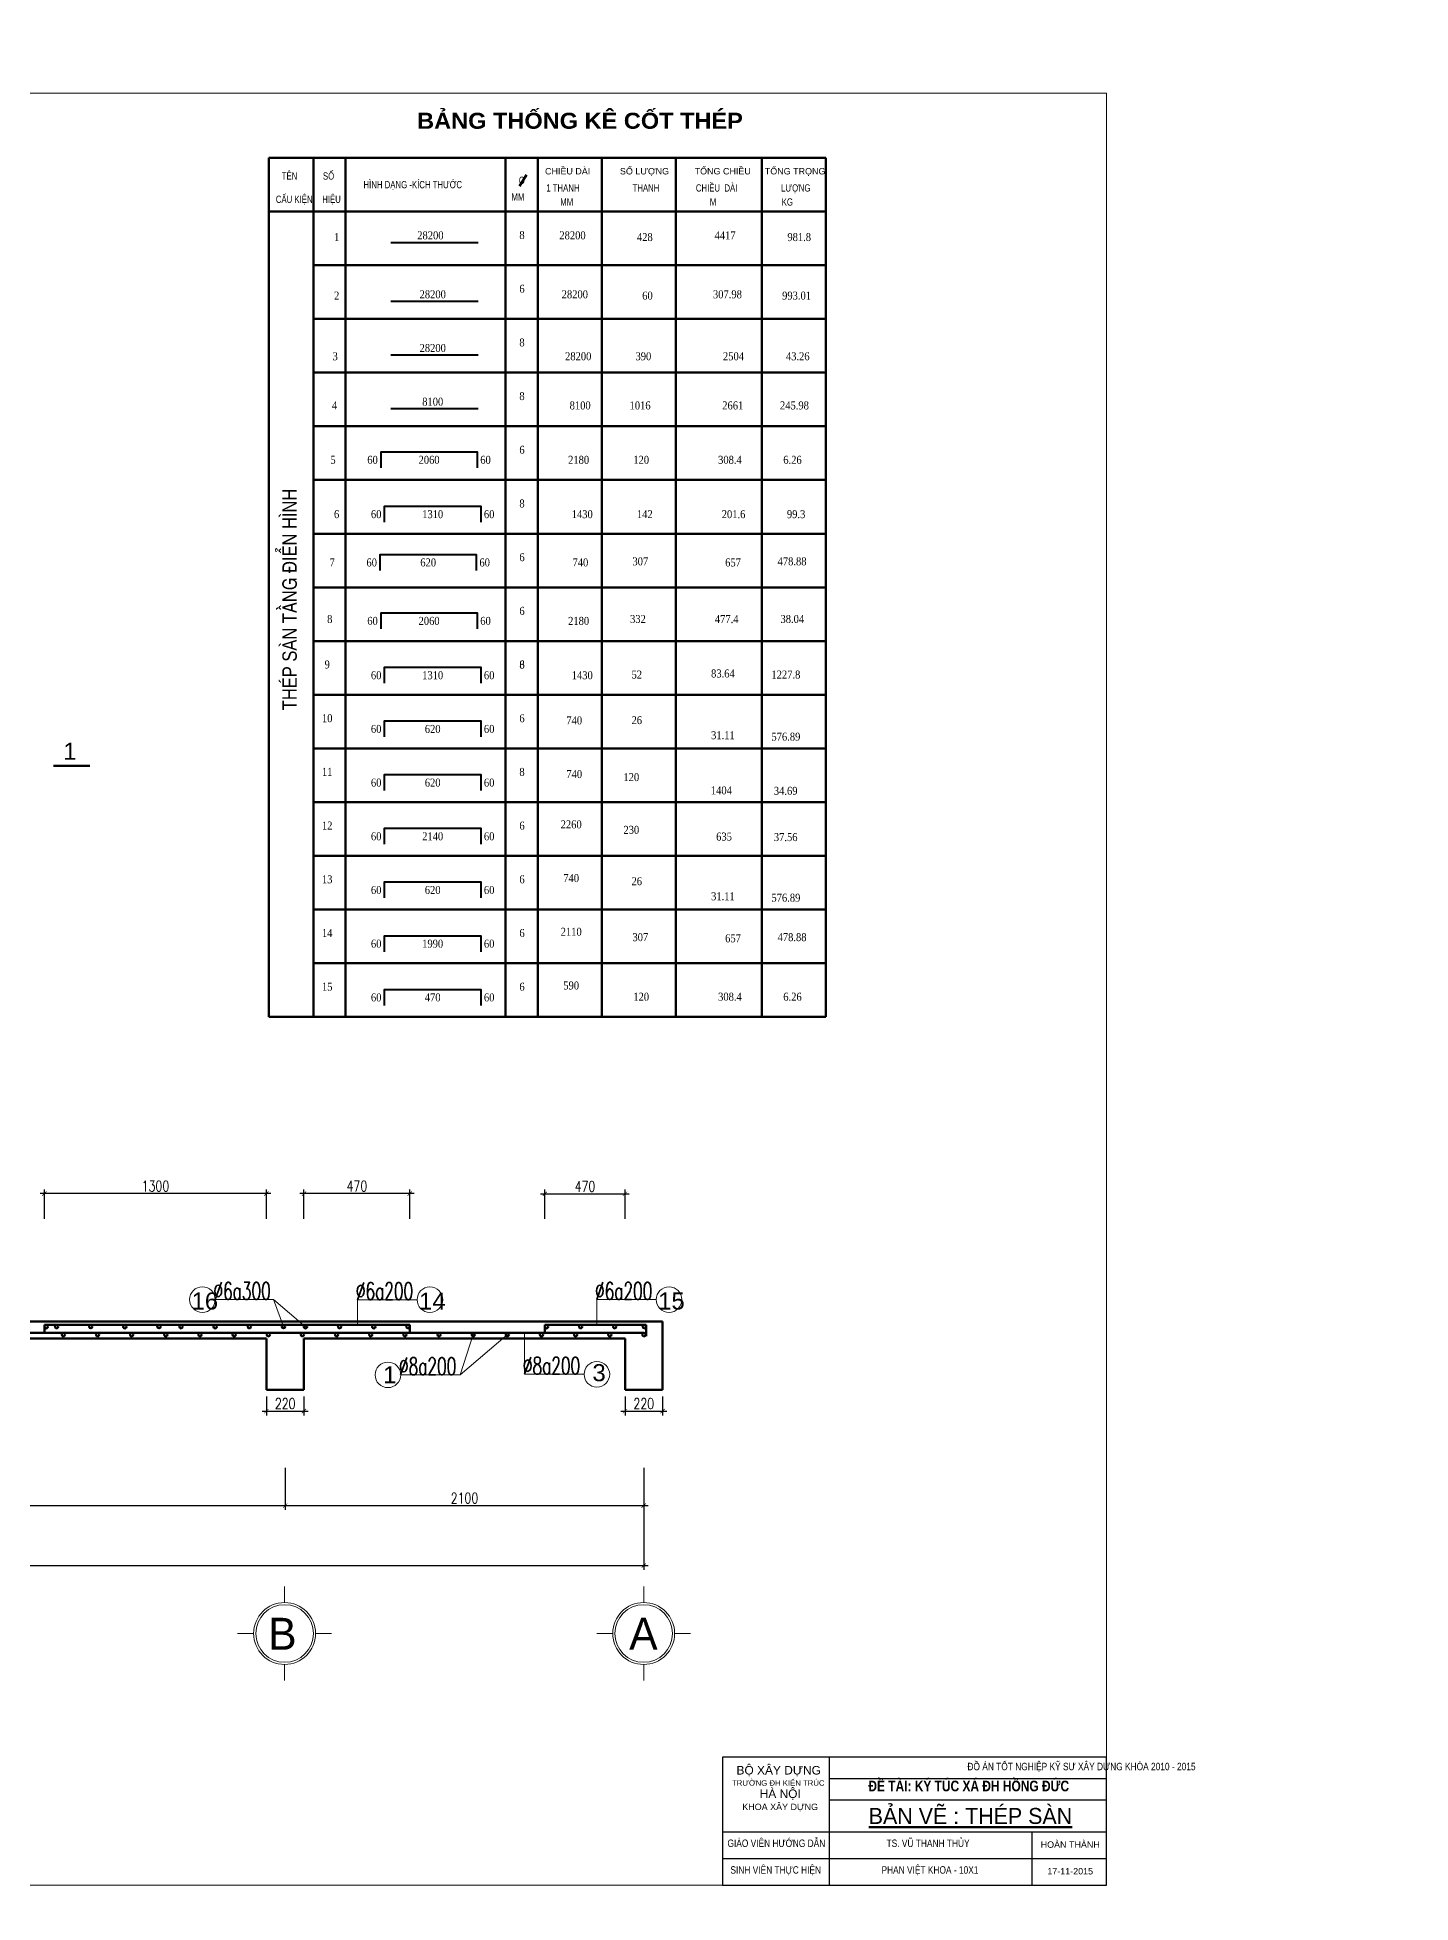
# Model space of a CAD drawing. Header units: millimetres. Extents: x 0 to 8478784, y 0 to 684185.
# Drawn here: x 3820774 to 3852944, y 590796 to 634513 of the extents above; entities that cross this region are included whole.
import ezdxf
from ezdxf.enums import TextEntityAlignment as Align

# ---------------------------------------------------------------- set-up
doc = ezdxf.new("R2010")
doc.units = ezdxf.units.MM
doc.header["$LTSCALE"] = 5000
doc.header["$MEASUREMENT"] = 0
doc.header["$PDMODE"] = 1
doc.header["$PDSIZE"] = -2
doc.linetypes.add('CENTER', pattern=[2, 1.25, -0.25, 0.25, -0.25])
for name, color, linetype, lineweight in [('00-XM.Dim', 8, 'Continuous', 15), ('00-XMT.Axes', 22, 'CENTER', 15), ('00-XMT.Dim', 8, 'Continuous', 15), ('00-XMT.Text', 4, 'Continuous', 20), ('02-XMT.Beams', 94, 'Continuous', 25), ('02-XMT.Beams-Text', 7, 'Continuous', 20), ('02-XMT.Reinforcement', 1, 'Continuous', 40), ('DIM', 76, 'Continuous', 18), ('net thay', 7, 'Continuous', 15)]:
    doc.layers.add(name, color=color, linetype=linetype, lineweight=lineweight)
doc.layers.add('_Text', color=4, linetype='Continuous')
doc.layers.add('NHT-KHUNG TEN', color=253, linetype='Continuous')
doc.styles.add('D', font='VHARIALN.TTF')
doc.styles.add('hoa', font='VHAVAN.TTF', dxfattribs={"width": 0.8})
doc.styles.add('MD_Thuy', font='VHARIAL.TTF')
doc.styles.add('ROMANS', font='vntimeh.shx', dxfattribs={"width": 0.7})
doc.styles.add('S1', font='VHARIAL.TTF', dxfattribs={"height": 200})
doc.styles.add('T_THEP', font='Romans.shx', dxfattribs={"width": 0.65})
doc.styles.add('VnAvantH', font='VHAVAN.TTF')
doc.styles.add('vnsimli 0.7', font='vnsimli.shx', dxfattribs={"width": 0.75})
doc.dimstyles.new('XMT 1-1-100', dxfattribs={"dimscale": 100, "dimtxt": 2.5, "dimasz": 1, "dimexe": 1, "dimexo": 0, "dimgap": 0.5, "dimtad": 1, "dimdec": 0, "dimzin": 0, "dimdsep": 46, "dimtxsty": 'vnsimli 0.7', "dimblk": 'ARCHTICK', "dimcen": 1.5, "dimdle": 1, "dimclrd": 8, "dimclre": 8, "dimclrt": 116, "dimadec": 0, "dimazin": 0, "dimtfac": 1, "dimtdec": 0, "dimtofl": 0, "dimtmove": 0, "dimatfit": 3, "dimfxl": 0.18, "dimtolj": 1, "dimtzin": 0, "dimarcsym": 0})

# ---------------------------------------------------------------- blocks, each defined once
blk = doc.blocks.new('_ArchTick')
at = {"color": 0, "linetype": 'ByBlock', "const_width": 0.15}
blk.add_lwpolyline([(-0.5, -0.5), (0.5, 0.5)], dxfattribs=at)
blk = doc.blocks.new('*D298')
at = {"layer": '02-XMT.Reinforcement', "color": 8, "lineweight": -2, "transparency": 16777216}
for p, q in [((3829600, 607414), (3826920, 607414)), ((3827020, 606825), (3827020, 607514)), ((3829500, 606825), (3829500, 607514))]:
    blk.add_line(p, q, dxfattribs=at)
at = {"layer": 'Defpoints', "color": 0, "lineweight": 100, "transparency": 16777216}
for p in [(3827020, 607414), (3827020, 606825), (3829500, 606825)]:
    blk.add_point(p, dxfattribs=at)
at = {"layer": '02-XMT.Reinforcement', "color": 8, "lineweight": -2, "transparency": 16777216, "xscale": 100, "yscale": 100, "zscale": 100, "rotation": 180}
blk.add_blockref('_ArchTick', (3827020, 607414), dxfattribs=at)
at = {"layer": '02-XMT.Reinforcement', "color": 8, "lineweight": -2, "transparency": 16777216, "xscale": 100, "yscale": 100, "zscale": 100}
blk.add_blockref('_ArchTick', (3829500, 607414), dxfattribs=at)
at = {"layer": '02-XMT.Reinforcement', "color": 116, "lineweight": 100, "transparency": 16777216, "insert": (3828260, 607589), "char_height": 250, "attachment_point": 5, "style": 'vnsimli 0.7'}
blk.add_mtext('\\A1;470', dxfattribs=at)
blk = doc.blocks.new('*D299')
at = {"layer": '02-XMT.Reinforcement', "color": 8, "lineweight": -2, "transparency": 16777216}
for p, q in [((3826241, 607414), (3820841, 607414)), ((3820941, 606825), (3820941, 607514)), ((3826141, 606825), (3826141, 607514))]:
    blk.add_line(p, q, dxfattribs=at)
at = {"layer": 'Defpoints', "color": 0, "lineweight": 100, "transparency": 16777216}
for p in [(3820941, 607414), (3820941, 606825), (3826141, 606825)]:
    blk.add_point(p, dxfattribs=at)
at = {"layer": '02-XMT.Reinforcement', "color": 8, "lineweight": -2, "transparency": 16777216, "xscale": 100, "yscale": 100, "zscale": 100, "rotation": 180}
blk.add_blockref('_ArchTick', (3820941, 607414), dxfattribs=at)
at = {"layer": '02-XMT.Reinforcement', "color": 8, "lineweight": -2, "transparency": 16777216, "xscale": 100, "yscale": 100, "zscale": 100}
blk.add_blockref('_ArchTick', (3826141, 607414), dxfattribs=at)
at = {"layer": '02-XMT.Reinforcement', "color": 116, "lineweight": 100, "transparency": 16777216, "insert": (3823541, 607589), "char_height": 250, "attachment_point": 5, "style": 'vnsimli 0.7'}
blk.add_mtext('\\A1;1300', dxfattribs=at)
blk = doc.blocks.new('*D300')
at = {"layer": '02-XMT.Reinforcement', "color": 8, "lineweight": -2, "transparency": 16777216}
for p, q in [((3832563, 607409), (3834641, 607409)), ((3832663, 606825), (3832663, 607509)), ((3834541, 606825), (3834541, 607509))]:
    blk.add_line(p, q, dxfattribs=at)
at = {"layer": 'Defpoints', "color": 0, "lineweight": 100, "transparency": 16777216}
for p in [(3834541, 607409), (3832663, 606825), (3834541, 606825)]:
    blk.add_point(p, dxfattribs=at)
at = {"layer": '02-XMT.Reinforcement', "color": 8, "lineweight": -2, "transparency": 16777216, "xscale": 100, "yscale": 100, "zscale": 100, "rotation": 180}
blk.add_blockref('_ArchTick', (3832663, 607409), dxfattribs=at)
at = {"layer": '02-XMT.Reinforcement', "color": 8, "lineweight": -2, "transparency": 16777216, "xscale": 100, "yscale": 100, "zscale": 100}
blk.add_blockref('_ArchTick', (3834541, 607409), dxfattribs=at)
at = {"layer": '02-XMT.Reinforcement', "color": 116, "lineweight": 100, "transparency": 16777216, "insert": (3833602, 607584), "char_height": 250, "attachment_point": 5, "style": 'vnsimli 0.7'}
blk.add_mtext('\\A1;470', dxfattribs=at)
blk = doc.blocks.new('*D302')
at = {"layer": '02-XMT.Reinforcement', "color": 8, "lineweight": -2, "transparency": 16777216}
for p, q in [((3804980, 600988), (3804980, 600002)), ((3826580, 600988), (3826580, 600002)), ((3804880, 600102), (3826680, 600102))]:
    blk.add_line(p, q, dxfattribs=at)
at = {"layer": 'Defpoints', "color": 0, "lineweight": 100, "transparency": 16777216}
for p in [(3804980, 600988), (3826580, 600988), (3826580, 600102)]:
    blk.add_point(p, dxfattribs=at)
at = {"layer": '02-XMT.Reinforcement', "color": 8, "lineweight": -2, "transparency": 16777216, "xscale": 100, "yscale": 100, "zscale": 100, "rotation": 180}
blk.add_blockref('_ArchTick', (3804980, 600102), dxfattribs=at)
at = {"layer": '02-XMT.Reinforcement', "color": 8, "lineweight": -2, "transparency": 16777216, "xscale": 100, "yscale": 100, "zscale": 100}
blk.add_blockref('_ArchTick', (3826580, 600102), dxfattribs=at)
at = {"layer": '02-XMT.Reinforcement', "color": 116, "lineweight": 100, "transparency": 16777216, "insert": (3815780, 600277), "char_height": 250, "attachment_point": 5, "style": 'vnsimli 0.7'}
blk.add_mtext('\\A1;5400', dxfattribs=at)
blk = doc.blocks.new('*D303')
at = {"layer": '02-XMT.Reinforcement', "color": 8, "lineweight": -2, "transparency": 16777216}
for p, q in [((3826580, 600988), (3826580, 600002)), ((3834980, 600988), (3834980, 600002)), ((3826480, 600102), (3835080, 600102))]:
    blk.add_line(p, q, dxfattribs=at)
at = {"layer": 'Defpoints', "color": 0, "lineweight": 100, "transparency": 16777216}
for p in [(3826580, 600988), (3834980, 600988), (3834980, 600102)]:
    blk.add_point(p, dxfattribs=at)
at = {"layer": '02-XMT.Reinforcement', "color": 8, "lineweight": -2, "transparency": 16777216, "xscale": 100, "yscale": 100, "zscale": 100, "rotation": 180}
blk.add_blockref('_ArchTick', (3826580, 600102), dxfattribs=at)
at = {"layer": '02-XMT.Reinforcement', "color": 8, "lineweight": -2, "transparency": 16777216, "xscale": 100, "yscale": 100, "zscale": 100}
blk.add_blockref('_ArchTick', (3834980, 600102), dxfattribs=at)
at = {"layer": '02-XMT.Reinforcement', "color": 116, "lineweight": 100, "transparency": 16777216, "insert": (3830780, 600277), "char_height": 250, "attachment_point": 5, "style": 'vnsimli 0.7'}
blk.add_mtext('\\A1;2100', dxfattribs=at)
blk = doc.blocks.new('*D304')
at = {"layer": '02-XMT.Reinforcement', "color": 8, "lineweight": -2, "transparency": 16777216}
for p, q in [((3794180, 600988), (3794180, 598600)), ((3834980, 600988), (3834980, 598600)), ((3794080, 598700), (3835080, 598700))]:
    blk.add_line(p, q, dxfattribs=at)
at = {"layer": 'Defpoints', "color": 0, "lineweight": 100, "transparency": 16777216}
for p in [(3794180, 600988), (3834980, 600988), (3834980, 598700)]:
    blk.add_point(p, dxfattribs=at)
at = {"layer": '02-XMT.Reinforcement', "color": 8, "lineweight": -2, "transparency": 16777216, "xscale": 100, "yscale": 100, "zscale": 100, "rotation": 180}
blk.add_blockref('_ArchTick', (3794180, 598700), dxfattribs=at)
at = {"layer": '02-XMT.Reinforcement', "color": 8, "lineweight": -2, "transparency": 16777216, "xscale": 100, "yscale": 100, "zscale": 100}
blk.add_blockref('_ArchTick', (3834980, 598700), dxfattribs=at)
at = {"layer": '02-XMT.Reinforcement', "color": 116, "lineweight": 100, "transparency": 16777216, "insert": (3814580, 598875), "char_height": 250, "attachment_point": 5, "style": 'vnsimli 0.7'}
blk.add_mtext('\\A1;10200', dxfattribs=at)
blk = doc.blocks.new('00-XMT-Axis symbol')
at = {"layer": '00-XMT.Axes', "linetype": 'Continuous'}
for p, q in [((0, 2.9), (0, 4.4)), ((-2.9, 0), (-4.4, 0)), ((2.9, 0), (4.4, 0)), ((0, -2.9), (0, -4.4))]:
    blk.add_line(p, q, dxfattribs=at)
blk.add_circle((0, 0), 2.9, dxfattribs=at)
at = {"layer": '00-XMT.Axes', "color": 7, "linetype": 'Continuous'}
blk.add_circle((0, 0), 2.7, dxfattribs=at)
at = {"layer": '00-XMT.Text', "color": 7, "style": 'VnAvantH'}
blk.add_attdef('00', text='', height=3, dxfattribs=at).set_placement((0.03, -1.47), align=Align.CENTER)
blk = doc.blocks.new('*D401')
at = {"layer": '02-XMT.Beams-Text', "color": 8, "lineweight": -2, "transparency": 16777216}
for p, q in [((3826140, 602659), (3826140, 602216)), ((3827020, 602659), (3827020, 602216)), ((3826040, 602316), (3827120, 602316))]:
    blk.add_line(p, q, dxfattribs=at)
at = {"layer": 'Defpoints', "color": 0, "lineweight": 100, "transparency": 16777216}
for p in [(3826140, 602659), (3827020, 602659), (3827020, 602316)]:
    blk.add_point(p, dxfattribs=at)
at = {"layer": '02-XMT.Beams-Text', "color": 8, "lineweight": -2, "transparency": 16777216, "xscale": 100, "yscale": 100, "zscale": 100, "rotation": 180}
blk.add_blockref('_ArchTick', (3826140, 602316), dxfattribs=at)
at = {"layer": '02-XMT.Beams-Text', "color": 8, "lineweight": -2, "transparency": 16777216, "xscale": 100, "yscale": 100, "zscale": 100}
blk.add_blockref('_ArchTick', (3827020, 602316), dxfattribs=at)
at = {"layer": '02-XMT.Beams-Text', "color": 116, "lineweight": 100, "transparency": 16777216, "insert": (3826580, 602492), "char_height": 250, "attachment_point": 5, "style": 'vnsimli 0.7'}
blk.add_mtext('\\A1;220', dxfattribs=at)
blk = doc.blocks.new('*D402')
at = {"layer": '02-XMT.Beams-Text', "color": 8, "lineweight": -2, "transparency": 16777216}
for p, q in [((3834540, 602659), (3834540, 602216)), ((3835420, 602659), (3835420, 602216)), ((3834440, 602316), (3835520, 602316))]:
    blk.add_line(p, q, dxfattribs=at)
at = {"layer": 'Defpoints', "color": 0, "lineweight": 100, "transparency": 16777216}
for p in [(3834540, 602659), (3835420, 602659), (3835420, 602316)]:
    blk.add_point(p, dxfattribs=at)
at = {"layer": '02-XMT.Beams-Text', "color": 8, "lineweight": -2, "transparency": 16777216, "xscale": 100, "yscale": 100, "zscale": 100, "rotation": 180}
blk.add_blockref('_ArchTick', (3834540, 602316), dxfattribs=at)
at = {"layer": '02-XMT.Beams-Text', "color": 8, "lineweight": -2, "transparency": 16777216, "xscale": 100, "yscale": 100, "zscale": 100}
blk.add_blockref('_ArchTick', (3835420, 602316), dxfattribs=at)
at = {"layer": '02-XMT.Beams-Text', "color": 116, "lineweight": 100, "transparency": 16777216, "insert": (3834980, 602492), "char_height": 250, "attachment_point": 5, "style": 'vnsimli 0.7'}
blk.add_mtext('\\A1;220', dxfattribs=at)

msp = doc.modelspace()

# ---------------------------------------------------------------- linework, layer by layer
at = {"layer": '00-XMT.Dim'}
for p, q in [((3826116.5, 604929.9), (3824940.5, 604929.9)), ((3826305.5, 604929.9), (3826116.5, 604929.9)), ((3826540.5, 604296.9), (3826305.5, 604929.9)), ((3827056.5, 604294.9), (3826305.5, 604929.9)), ((3828276.5, 604927.7), (3829669.5, 604927.7)), ((3833878.5, 604929.7), (3835271.5, 604929.7)), ((3830679.2, 603166), (3830984.5, 604108.9)), ((3830679.2, 603166), (3831784.5, 604108.9)), ((3829286.2, 603166), (3830679.2, 603166))]:
    msp.add_line(p, q, dxfattribs=at)
for points in [[(3828276.5, 604334.9), (3828276.5, 604927.7)], [(3833878.5, 604336.9), (3833878.5, 604929.7)], [(3832188.5, 604148.9), (3832188.5, 603178.9), (3833581.5, 603178.9)]]:
    msp.add_lwpolyline(points, dxfattribs=at)
for centre in [(3824640.8, 604929.9), (3829969.2, 604927.7), (3835571.2, 604929.7), (3828986.5, 603166.1), (3833881.2, 603178.9)]:
    msp.add_circle(centre, 299.7, dxfattribs=at)
at = {"layer": '00-XMT.Text', "lineweight": 100}
for p, q in [((3826194.5, 631686.9), (3839244.5, 631686.9)), ((3826194.5, 631686.9), (3826194.5, 611555.1)), ((3827244.5, 631686.9), (3827244.5, 625396)), ((3827994.5, 631686.9), (3827994.5, 625396)), ((3831744.5, 631686.9), (3831744.5, 625396)), ((3832068.3, 631021.2), (3832230.9, 631288.7)), ((3832494.5, 631686.9), (3832494.5, 625396)), ((3833994.5, 631686.9), (3833994.5, 625396)), ((3835730.4, 631686.9), (3835730.4, 625396)), ((3837744.5, 631686.9), (3837744.5, 625396)), ((3839244.5, 631686.9), (3839244.5, 625396)), ((3826194.5, 630428.8), (3839244.5, 630428.8)), ((3827244.5, 629170.6), (3839244.5, 629170.6)), ((3827244.5, 627912.4), (3839244.5, 627912.4)), ((3827244.5, 626654.2), (3839244.5, 626654.2)), ((3827244.5, 625396), (3839244.5, 625396)), ((3827244.5, 625396), (3839244.5, 625396)), ((3827244.5, 625396), (3827244.5, 611555.1)), ((3827994.5, 625396), (3827994.5, 611555.1)), ((3831744.5, 625396), (3831744.5, 611555.1)), ((3832494.5, 625396), (3832494.5, 611555.1)), ((3833994.5, 625396), (3833994.5, 611555.1)), ((3835730.4, 625396), (3835730.4, 611555.1)), ((3837744.5, 625396), (3837744.5, 611555.1)), ((3839244.5, 625396), (3839244.5, 611555.1)), ((3827244.5, 624137.9), (3839244.5, 624137.9)), ((3827244.5, 622879.7), (3839244.5, 622879.7)), ((3827244.5, 621621.5), (3839244.5, 621621.5)), ((3827244.5, 620363.3), (3839244.5, 620363.3)), ((3827244.5, 619105.1), (3839244.5, 619105.1)), ((3827244.5, 617846.9), (3839244.5, 617846.9)), ((3827244.5, 616588.8), (3839244.5, 616588.8)), ((3827244.5, 615330.6), (3839244.5, 615330.6)), ((3827244.5, 614072.1), (3839244.5, 614072.1)), ((3827244.5, 612813.6), (3839244.5, 612813.6)), ((3826194.5, 611555.1), (3839244.5, 611555.1))]:
    msp.add_line(p, q, dxfattribs=at)
at = {"layer": '02-XMT.Beams', "lineweight": 100}
for p, q in [((3826194.5, 611555.1), (3826194.5, 631686.9)), ((3822000.6, 617440.2), (3821153.6, 617440.2)), ((3794180.5, 604416.9), (3835420.5, 604416.9)), ((3835420.5, 602816.9), (3835420.5, 604416.9)), ((3805420.5, 604016.9), (3826140.5, 604016.9)), ((3826140.5, 604016.9), (3826140.5, 602816.9)), ((3827020.5, 604016.9), (3834540.5, 604016.9)), ((3827020.5, 602816.9), (3827020.5, 604016.9)), ((3834540.5, 604016.9), (3834540.5, 602816.9)), ((3826140.5, 602816.9), (3827020.5, 602816.9)), ((3834540.5, 602816.9), (3835420.5, 602816.9))]:
    msp.add_line(p, q, dxfattribs=at)
at = {"layer": '02-XMT.Beams', "linetype": 'Continuous', "lineweight": 15}
msp.add_lwpolyline([(3816120.5, 591203.4), (3786420.5, 591203.4), (3786420.5, 633203.4), (3816120.5, 633203.4), (3845820.5, 633203.4), (3845820.5, 591203.4)], close=True, dxfattribs=at)
at = {"layer": '02-XMT.Beams', "lineweight": 100}
for centre in [(3820980.5, 604294.9), (3821224.5, 604292.9), (3822024.5, 604296.9), (3822824.5, 604292.9), (3823624.5, 604298.9), (3823624.5, 604296.9), (3824140.5, 604294.9), (3824940.5, 604294.9), (3825740.5, 604294.9), (3826540.5, 604296.9), (3826540.5, 604296.9), (3827056.5, 604294.9), (3827856.5, 604294.9), (3828656.5, 604294.9), (3828656.5, 604294.9), (3829456.5, 604294.9), (3832700.5, 604294.9), (3833500.5, 604294.9), (3834300.5, 604294.9), (3834990.5, 604294.9), (3821384.5, 604108.9), (3822184.5, 604108.9), (3822984.5, 604108.9), (3822984.5, 604108.9), (3823784.5, 604108.9), (3823784.5, 604108.9), (3824584.5, 604108.9), (3825384.5, 604108.9), (3826184.5, 604108.9), (3826184.5, 604108.9), (3826984.5, 604108.9), (3826984.5, 604108.9), (3827784.5, 604108.9), (3828584.5, 604108.9), (3829384.5, 604108.9), (3829384.5, 604108.9), (3830184.5, 604108.9), (3830184.5, 604108.9), (3830984.5, 604108.9), (3831784.5, 604108.9), (3832584.5, 604108.9), (3832584.5, 604108.9), (3833384.5, 604108.9), (3833384.5, 604108.9), (3834184.5, 604108.9), (3834984.5, 604108.9)]:
    msp.add_circle(centre, 40, dxfattribs=at)
at = {"layer": '02-XMT.Reinforcement', "ltscale": 2}
for p, q in [((3829056.9, 629706.7), (3831100.6, 629706.7)), ((3829056.9, 628331.4), (3831100.6, 628331.4)), ((3829056.9, 627073.3), (3831100.6, 627073.3)), ((3829056.9, 625815.1), (3831100.6, 625815.1))]:
    msp.add_line(p, q, dxfattribs=at)
at = {"layer": '02-XMT.Reinforcement', "lineweight": 100}
for p, q in [((3820938.5, 604334.9), (3829498.5, 604334.9)), ((3820938.5, 604334.9), (3820938.5, 604158.9)), ((3829498.5, 604334.9), (3829498.5, 604158.9)), ((3834542.5, 604336.9), (3832662.5, 604336.9)), ((3832662.5, 604336.9), (3832662.5, 604148.9)), ((3834542.5, 604336.9), (3835034.5, 604336.9)), ((3835034.5, 604336.9), (3835034.5, 604070.9)), ((3794184.5, 604148.9), (3834984.5, 604148.9))]:
    msp.add_line(p, q, dxfattribs=at)
at = {"layer": '02-XMT.Reinforcement', "ltscale": 2}
for points in [[(3828825.1, 624423.3), (3828825.1, 624798.3), (3831075.1, 624798.3), (3831075.1, 624423.3)], [(3828910, 623149.7), (3828910, 623524.7), (3831160, 623524.7), (3831160, 623149.7)], [(3828804.9, 622018.4), (3828804.9, 622393.4), (3831054.9, 622393.4), (3831054.9, 622018.4)], [(3828825.1, 620648.7), (3828825.1, 621023.7), (3831075.1, 621023.7), (3831075.1, 620648.7)], [(3828910, 619375.1), (3828910, 619750.1), (3831160, 619750.1), (3831160, 619375.1)], [(3828910, 618117), (3828910, 618492), (3831160, 618492), (3831160, 618117)], [(3828910, 616858.8), (3828910, 617233.8), (3831160, 617233.8), (3831160, 616858.8)], [(3828910, 615600.6), (3828910, 615975.6), (3831160, 615975.6), (3831160, 615600.6)], [(3828910, 614342.4), (3828910, 614717.4), (3831160, 614717.4), (3831160, 614342.4)], [(3828910, 613083.9), (3828910, 613458.9), (3831160, 613458.9), (3831160, 613083.9)], [(3828910, 611825.4), (3828910, 612200.4), (3831160, 612200.4), (3831160, 611825.4)]]:
    msp.add_lwpolyline(points, dxfattribs=at)
at = {"layer": 'net thay', "linetype": 'CENTER', "lineweight": 15}
msp.add_circle((3911642, 421190.5), 262994, dxfattribs=at)
at = {"layer": 'NHT-KHUNG TEN'}
msp.add_lwpolyline([(3836820.5, 591203.4), (3845820.5, 591203.4), (3845820.5, 594203.4), (3836820.5, 594203.4)], close=True, dxfattribs=at)
for points in [[(3839320.5, 594203.4), (3839320.5, 591203.4)], [(3839320.5, 594203.4), (3839320.5, 591203.4)], [(3839320.5, 593703.4), (3845820.5, 593703.4)], [(3839320.5, 593203.4), (3845820.5, 593203.4)], [(3836820.5, 592453.4), (3845820.5, 592453.4)], [(3844070.5, 592453.4), (3844070.5, 591203.4)], [(3836820.5, 591828.4), (3845820.5, 591828.4)]]:
    msp.add_lwpolyline(points, dxfattribs=at)

# ---------------------------------------------------------------- block references
at = {"layer": '00-XM.Dim', "linetype": 'CENTER', "lineweight": 15}
ref = msp.add_blockref('00-XMT-Axis symbol', (3826565.5, 597104.9), dxfattribs=dict(at, xscale=250, yscale=250, zscale=250, rotation=180))
ref.add_attrib('00', 'B', dxfattribs={"layer": '00-XMT.Text', "color": 7, "height": 750, "style": 'VnAvantH'}).set_placement((3826512.5, 596722.8), align=Align.CENTER)
ref = msp.add_blockref('00-XMT-Axis symbol', (3834977.5, 597104.9), dxfattribs=dict(at, xscale=250, yscale=250, zscale=250, rotation=180))
ref.add_attrib('00', 'A', dxfattribs={"layer": '00-XMT.Text', "color": 7, "height": 750, "style": 'VnAvantH'}).set_placement((3834971.1, 596722.8), align=Align.CENTER)

# ---------------------------------------------------------------- texts
at = {"layer": '00-XMT.Text', "lineweight": 100, "style": 'hoa', "width": 0.8}
for s, height, p in [('tªn ', 170.5, (3826499.5, 631177.4)), ('sè', 170.5, (3827464.5, 631177.4)), ('cÊu kiÖn', 170.5, (3826360.7, 630630.8)), ('hiÖu', 170.5, (3827447.1, 630630.8)), ('h×nh d¹ng -kÝch th\xadíc', 170.503, (3828414, 630974.6)), ('mm', 170.5, (3831879.8, 630687.7)), ('o', 170.5, (3832053.5, 631075.4)), ('1 THANH', 170.5, (3832695.2, 630896.9)), (' THANH', 170.5, (3834667.1, 630896.9)), ('chiÒu  dµi', 170.5, (3836200.1, 630896.9)), ('l\xadîng', 170.5, (3838197.3, 630896.9)), ('mm', 170.5, (3833022.4, 630567.5)), ('m', 170.5, (3836527.3, 630567.5)), ('Kg', 170.5, (3838210.6, 630567.5))]:
    msp.add_text(s, height=height, dxfattribs=at).set_placement(p)
at = {"layer": '00-XMT.Text', "lineweight": 100, "style": 'MD_Thuy'}
for s, p in [('chiÒu dµi', (3832666.7, 631298.8)), ('sè l\xadîng ', (3834421.5, 631298.8)), ('tæng chiÒu ', (3836171.6, 631298.8)), ('tæng träng ', (3837815.2, 631298.8))]:
    msp.add_text(s, height=150, dxfattribs=at).set_placement(p)
at = {"layer": '00-XMT.Text', "lineweight": 100, "style": 'ROMANS', "width": 0.87}
for s, p in [('28200', (3829981.9, 629871.5)), ('8', (3832127.4, 629878.3)), ('28200', (3833310.2, 629871.5)), ('4417', (3836885.5, 629871.5)), ('1', (3827786, 629830.9)), ('6', (3832127.4, 628620.1)), ('2', (3827786, 628459)), ('28200', (3830036, 628489.8)), ('28200', (3833364.3, 628489.8)), ('307.98', (3836939.6, 628489.8)), ('8', (3832127.4, 627361.9)), ('3', (3827751.9, 627037.9)), ('28200', (3830036, 627231.6)), ('8100', (3830036, 625973.4)), ('8', (3832127.4, 626103.7)), ('4', (3827736, 625885.5)), ('2060', (3829950.1, 624610.8)), ('6', (3832127.4, 624845.6)), ('5', (3827700.1, 624610.8)), ('6', (3827785, 623337.2)), ('1310', (3830035, 623337.2)), ('8', (3832127.4, 623587.4)), ('7', (3827679.9, 622205.9)), ('620', (3829929.9, 622205.9)), ('6', (3832127.4, 622329.2)), ('8', (3827624.5, 620879.1)), ('2060', (3829950.1, 620836.2)), ('6', (3832127.4, 621071)), ('9', (3827564, 619814.2)), ('8', (3832127.4, 619812.8)), ('6', (3832127.4, 619812.8)), ('1310', (3830035, 619562.6)), ('10', (3827564, 618556.1)), ('6', (3832127.4, 618554.6)), ('620', (3830035, 618304.5)), ('11', (3827564, 617297.9)), ('8', (3832127.4, 617296.5)), ('620', (3830035, 617046.3)), ('12', (3827564, 616039.7)), ('6', (3832127.4, 616038.3)), ('2260', (3833279.3, 616066.8)), ('2140', (3830035, 615788.1)), ('13', (3827564, 614781.5)), ('6', (3832127.4, 614780.1)), ('740', (3833279.3, 614808.6)), ('620', (3830035, 614529.9)), ('14', (3827564, 613523)), ('1990', (3830035, 613271.4)), ('6', (3832127.4, 613521.6)), ('2110', (3833279.3, 613550.1)), ('15', (3827564, 612264.5)), ('470', (3830035, 612012.9)), ('6', (3832127.4, 612263.1)), ('590', (3833279.3, 612291.6))]:
    msp.add_text(s, height=187.5, dxfattribs=at).set_placement(p, align=Align.MIDDLE_CENTER)
for s, p in [('428', (3835189.5, 629830.9)), ('981.8', (3838898, 629830.9)), ('60', (3835189.5, 628459)), ('993.01', (3838898, 628459)), ('28200', (3833751.9, 627037.9)), ('390', (3835155.5, 627037.9)), ('2504', (3837327.2, 627037.9)), ('43.26', (3838863.9, 627037.9)), ('8100', (3833736, 625885.5)), ('1016', (3835139.5, 625885.5)), ('2661', (3837311.2, 625885.5)), ('245.98', (3838848, 625885.5)), ('60', (3828750.1, 624610.8)), ('2180', (3833700.1, 624610.8)), ('120', (3835103.7, 624610.8)), ('308.4', (3837275.4, 624610.8)), ('6.26', (3838678.9, 624610.8)), ('60', (3828835, 623337.2)), ('1430', (3833785, 623337.2)), ('142', (3835188.6, 623337.2)), ('201.6', (3837360.3, 623337.2)), ('99.3', (3838763.8, 623337.2)), ('60', (3828729.9, 622205.9)), ('740', (3833679.9, 622205.9)), ('307', (3835083.5, 622231.9)), ('657', (3837255.2, 622205.9)), ('478.88', (3838791.9, 622231.9)), ('60', (3828750.1, 620836.2)), ('2180', (3833700.1, 620836.2)), ('332', (3835028, 620881.4)), ('477.4', (3837199.7, 620879.1)), ('38.04', (3838736.5, 620881.4)), ('60', (3828835, 619562.6)), ('1430', (3833785, 619562.6)), ('52', (3834939, 619578.1)), ('83.64', (3837110.7, 619603.9)), ('1227.8', (3838647.5, 619578.1)), ('740', (3833535.4, 618504.4)), ('26', (3834939, 618509.8)), ('60', (3828835, 618304.5)), ('31.11', (3837110.7, 618157.6)), ('576.89', (3838647.5, 618123.2)), ('740', (3833535.4, 617246.2)), ('60', (3828835, 617046.3)), ('120', (3834872.8, 617175.1)), ('1404', (3837044.5, 616865.6)), ('34.69', (3838581.3, 616853.3)), ('230', (3834872.8, 615939)), ('60', (3828835, 615788.1)), ('635', (3837044.5, 615781.7)), ('37.56', (3838581.3, 615769.5)), ('26', (3834939, 614735.2)), ('60', (3828835, 614529.9)), ('31.11', (3837110.7, 614383.1)), ('576.89', (3838647.5, 614348.6)), ('60', (3828835, 613271.4)), ('307', (3835083.5, 613424)), ('657', (3837255.2, 613398)), ('478.88', (3838791.9, 613424)), ('60', (3828835, 612012.9)), ('120', (3835103.7, 612028)), ('308.4', (3837275.4, 612028)), ('6.26', (3838678.9, 612028))]:
    msp.add_text(s, height=187.5, dxfattribs=at).set_placement(p, align=Align.MIDDLE_RIGHT)
for p in [(3831150.1, 624610.8), (3831235, 623337.2), (3831129.9, 622205.9), (3831150.1, 620836.2), (3831235, 619562.6), (3831235, 618304.5), (3831235, 617046.3), (3831235, 615788.1), (3831235, 614529.9), (3831235, 613271.4), (3831235, 612012.9)]:
    msp.add_text('60', height=187.5, dxfattribs=at).set_placement(p, align=Align.MIDDLE_LEFT)
at = {"layer": '00-XMT.Text', "lineweight": 100, "style": 'D'}
msp.add_text('thÐp sµn tÇng ®iÓn h×nh', height=337.5, rotation=90, dxfattribs=at).set_placement((3826852, 621337.8), align=Align.CENTER)
at = {"layer": '00-XMT.Text', "lineweight": 100, "insert": (3829670.7, 632744.2), "char_height": 375, "width": 21380.733, "attachment_point": 1, "style": 'S1'}
msp.add_mtext('{\\f.VnAvantH|b1|i0|c0|p34;\\W1.1;b¶ng thèng kª cèt thÐp}', dxfattribs=at)
at = {"layer": '02-XMT.Beams', "lineweight": 100, "char_height": 400, "width": 497.271, "style": 'S1'}
for s, insert, attachment_point in [('1', (3821381.1, 617980.6), 1), ('16', (3824387.2, 605097.2), 1), ('14', (3829715.5, 605094.9), 1), ('15', (3835317.5, 605096.9), 1), ('1', (3828874.5, 602968.1), 7), ('3', (3833777.5, 603011.6), 7)]:
    msp.add_mtext(s, dxfattribs=dict(at, insert=insert, attachment_point=attachment_point))
at = {"layer": '_Text', "lineweight": 100, "style": 'VnAvantH'}
msp.add_text('%%UB¶N VÏ : THÐP SµN', height=375, dxfattribs=at).set_placement((3842631.9, 592828.9), align=Align.MIDDLE_CENTER)
at = {"layer": '_Text', "lineweight": 100, "attachment_point": 1}
for s, width, insert, char_height in [('\\pxqc;{\\fArial|b0|i0|c0|p34;\\W0.8;ĐỒ ÁN TỐT NGHIỆP KỸ SƯ XÂY DỰNG KHÓA 2010 - 2015}', 12539.348, (3838963.6, 594074.9), 175), ('{\\fArial|b1|i0|c0|p34;\\W0.8;ĐỀ TÀI: KÝ TÚC XÁ ĐH HỒNG ĐỨC}', 13598.481, (3840241.3, 593656.3), 250), ('\\pxql,t24;{\\fArial|b0|i0|c0|p34;\\W0.8;GIÁO VIÊN HƯỚNG DẪN}', 4827.463, (3836940.5, 592276.5), 175), ('\\pt8400;{\\fArial|b0|i0|c0|p34;\\W0.8;TS. VŨ THANH THỦY}', 4827.463, (3840667.1, 592276.5), 175), ('\\pxql,t24;{\\fArial|b0|i0|c0|p34;\\W0.8;SINH VIÊN THỰC HIỆN}', 4827.463, (3837009.9, 591651.5), 175), ('\\pt8400;{\\fArial|b0|i0|c0|p34;\\W0.8;PHAN VIỆT KHOA - 10X1}', 6448.177, (3840548.2, 591651.5), 175)]:
    msp.add_mtext_dynamic_manual_height_columns(s, width=width, gutter_width=2459.4, heights=[0], dxfattribs=dict(at, insert=insert, char_height=char_height))
at = {"layer": '_Text', "lineweight": 100, "attachment_point": 1, "style": 'S1'}
for s, insert, char_height, width in [('  bé x©y dùng\\P{\\H0.65x; tr\xadêng ®h kiÕn tróc\\H0.7692x;\\P}         hµ néi{\\H0.75x;\\P     khoa x©y dùng}', (3836996.5, 594000.3), 200, 2215.5), ('HOµN THµNH', (3844277, 592232.9), 150, 1521), ('17-11-2015', (3844432.5, 591607.9), 150, 1521)]:
    msp.add_mtext(s, dxfattribs=dict(at, insert=insert, char_height=char_height, width=width))
at = {"layer": 'DIM', "color": 2, "style": 'T_THEP', "width": 0.65}
for s, p in [('%%C6a300', (3824899.5, 604929.9)), ('%%C6a200', (3828235.5, 604927.7)), ('%%C6a200', (3833837.5, 604929.7)), ('%%C8a200', (3829245.2, 603166.9)), ('%%C8a200', (3832147.5, 603178.9))]:
    msp.add_text(s, height=405, dxfattribs=at).set_placement(p)

# ---------------------------------------------------------------- dimensions: what is measured, and where the dimension line sits
at = {"layer": '02-XMT.Beams-Text', "lineweight": 100}
for base, p1, p2, picture, middle in [((3827020.5, 602316.5), (3826140.5, 602658.9), (3827020.5, 602658.9), '*D401', (3826580.5, 602491.5)), ((3835420.5, 602316.5), (3834540.5, 602658.9), (3835420.5, 602658.9), '*D402', (3834980.5, 602491.5))]:
    dim = msp.add_linear_dim(base=base, p1=p1, p2=p2, text='220', dimstyle='XMT 1-1-100', dxfattribs=at)
    dim.commit()
    dim.dimension.update_dxf_attribs({"geometry": picture, "text_midpoint": middle})
at = {"layer": '02-XMT.Reinforcement', "lineweight": 100}
for base, p1, p2, text, picture, middle in [((3820941.5, 607413.9), (3826141.5, 606824.9), (3820941.5, 606824.9), '1300', '*D299', (3823541.5, 607588.9)), ((3827020.5, 607413.9), (3829500.5, 606824.9), (3827020.5, 606824.9), '470', '*D298', (3828260.5, 607588.9))]:
    dim = msp.add_linear_dim(base=base, p1=p1, p2=p2, angle=180, text=text, dimstyle='XMT 1-1-100', dxfattribs=at)
    dim.commit()
    dim.dimension.update_dxf_attribs({"geometry": picture, "text_midpoint": middle})
for base, p1, p2, text, picture, middle in [((3834541.5, 607408.9), (3832663.5, 606824.9), (3834541.5, 606824.9), '470', '*D300', (3833602.5, 607583.9)), ((3834980.5, 598699.9), (3794180.5, 600987.9), (3834980.5, 600987.9), '10200', '*D304', (3814580.5, 598874.9))]:
    dim = msp.add_linear_dim(base=base, p1=p1, p2=p2, text=text, dimstyle='XMT 1-1-100', dxfattribs=at)
    dim.commit()
    dim.dimension.update_dxf_attribs({"geometry": picture, "text_midpoint": middle})
for base, p1, p2, text, picture, middle in [((3826580.5, 600101.9), (3804980.5, 600987.9), (3826580.5, 600987.9), '5400', '*D302', (3815780.5, 600276.9)), ((3834980.5, 600101.9), (3826580.5, 600987.9), (3834980.5, 600987.9), '2100', '*D303', (3830780.5, 600276.9))]:
    dim = msp.add_linear_dim(base=base, p1=p1, p2=p2, text=text, dimstyle='XMT 1-1-100', override={"dimtmove": 1}, dxfattribs=at)
    dim.commit()
    dim.dimension.update_dxf_attribs({"geometry": picture, "text_midpoint": middle})

doc.saveas('drawing.dxf')
